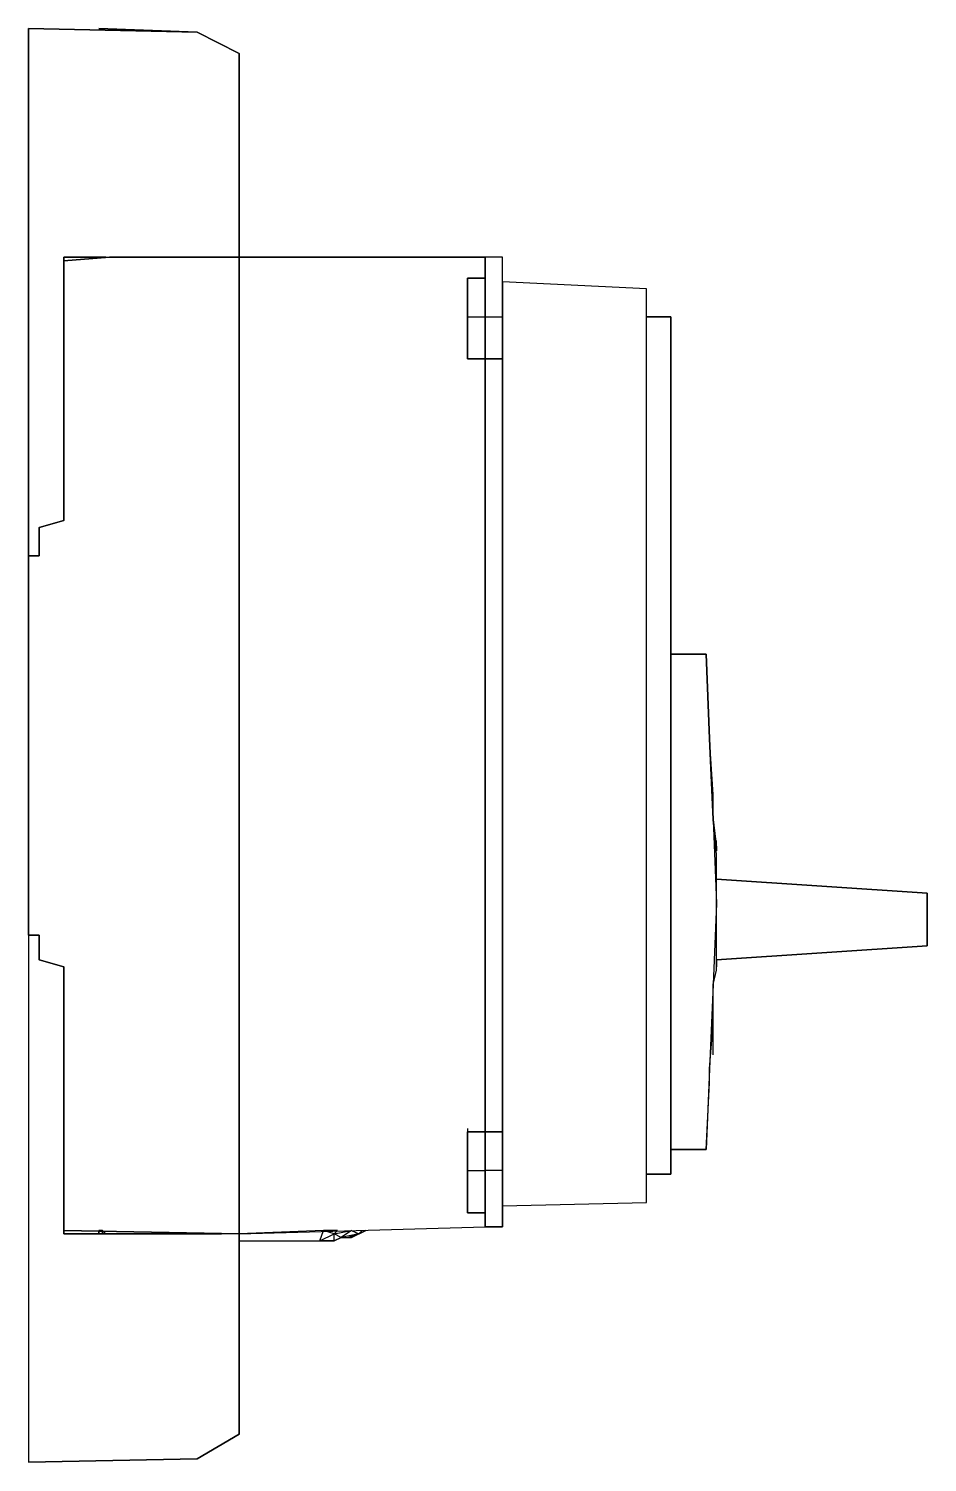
# Model space of a CAD drawing. Extents: x 0 to 205, y 0 to 327.
import ezdxf

# ---------------------------------------------------------------- set-up
doc = ezdxf.new("R2010")
doc.units = 0

# ---------------------------------------------------------------- blocks, each defined once
blk = doc.blocks.new('ns-2')
at = {"flags": 128}
for points in [[(-24666.32, 27834.12), (-24675.92, 27838.96), (-24714.3, 27839.76), (-24714.3, 27719.67), (-24714.3, 27839.76), (-24675.92, 27838.96), (-24698.31, 27839.76), (-24675.92, 27838.96), (-24666.32, 27834.12), (-24666.32, 27787.69), (-24691.11, 27787.69), (-24666.32, 27787.69), (-24666.32, 27834.12), (-24666.32, 27787.69)], [(-24666.32, 27563.55), (-24666.32, 27565.15), (-24666.32, 27787.69), (-24695.91, 27787.69), (-24706.31, 27786.89), (-24706.31, 27727.67), (-24706.31, 27786.89), (-24695.91, 27787.69), (-24666.32, 27787.69), (-24666.32, 27565.15), (-24706.31, 27565.95), (-24666.32, 27565.15)], [(-24706.31, 27786.89), (-24706.31, 27787.69)], [(-24666.32, 27787.69), (-24610.3, 27787.69), (-24610.3, 27782.89), (-24610.3, 27787.69), (-24666.32, 27787.69), (-24666.32, 27565.15), (-24610.3, 27566.75), (-24610.3, 27569.95), (-24610.3, 27579.59), (-24610.3, 27588.39), (-24614.3, 27588.39), (-24614.3, 27579.59), (-24614.3, 27578.79), (-24614.3, 27577.99), (-24614.3, 27578.79)], [(-24606.3, 27588.39), (-24606.3, 27764.5), (-24606.3, 27774.09), (-24606.3, 27787.69), (-24610.3, 27787.69), (-24610.3, 27774.09), (-24610.3, 27764.5), (-24610.3, 27588.39), (-24610.3, 27589.19)], [(-24606.3, 27774.09), (-24606.3, 27787.69), (-24610.3, 27787.69), (-24610.3, 27774.09), (-24606.3, 27774.09), (-24606.3, 27764.5), (-24610.3, 27764.5), (-24606.3, 27764.5), (-24606.3, 27588.39), (-24606.3, 27579.59), (-24610.3, 27579.59)], [(-24614.3, 27774.09), (-24614.3, 27764.5), (-24610.3, 27764.5), (-24610.3, 27588.39), (-24610.3, 27764.5), (-24610.3, 27774.09), (-24610.3, 27782.89), (-24614.3, 27782.89)], [(-24614.3, 27782.89), (-24610.3, 27782.89), (-24610.3, 27774.09)], [(-24606.3, 27571.55), (-24573.52, 27572.35), (-24573.52, 27780.49), (-24606.3, 27782.09)], [(-24614.3, 27778.09), (-24614.3, 27778.89)], [(-24614.3, 27778.89), (-24614.3, 27778.09)], [(-24573.52, 27578.79), (-24567.92, 27578.79), (-24573.52, 27578.79), (-24573.52, 27774.09)], [(-24558.32, 27661.2), (-24558.32, 27665.25), (-24559.12, 27678.04), (-24558.32, 27659.6), (-24557.52, 27640.41), (-24558.32, 27622.02), (-24559.12, 27602.78), (-24559.92, 27584.39), (-24567.92, 27584.39), (-24567.92, 27697.23), (-24559.92, 27697.23), (-24567.92, 27697.23)], [(-24559.92, 27584.39), (-24559.12, 27599.58), (-24559.12, 27602.78), (-24558.32, 27613.17), (-24558.32, 27622.02), (-24557.52, 27625.22), (-24557.52, 27640.41), (-24557.52, 27651.61), (-24558.32, 27659.6), (-24557.52, 27653.21), (-24557.52, 27652.41), (-24557.52, 27653.21), (-24557.52, 27654.8)], [(-24711.9, 27627.62), (-24711.9, 27633.21), (-24714.3, 27633.21), (-24714.3, 27513.12)], [(-24711.9, 27627.62), (-24711.9, 27633.21), (-24714.3, 27633.21), (-24714.3, 27513.12)], [(-24558.32, 27605.98), (-24558.32, 27613.17), (-24558.32, 27618.77)], [(-24567.92, 27584.39), (-24559.92, 27584.39), (-24559.12, 27599.58)], [(-24614.3, 27569.95), (-24614.3, 27579.59), (-24610.3, 27579.59), (-24610.3, 27588.39), (-24610.3, 27589.19)], [(-24614.3, 27589.19), (-24614.3, 27588.39), (-24614.3, 27579.59), (-24614.3, 27569.95)], [(-24614.3, 27588.39), (-24610.3, 27588.39)], [(-24610.3, 27588.39), (-24610.3, 27579.59)], [(-24643.89, 27565.95), (-24647.13, 27565.95), (-24666.32, 27565.15), (-24610.3, 27566.75), (-24610.3, 27569.95), (-24610.3, 27579.59)], [(-24606.3, 27566.75), (-24606.3, 27579.59)], [(-24614.3, 27574.74), (-24614.3, 27576.39)], [(-24614.3, 27576.39), (-24614.3, 27574.74)], [(-24698.31, 27565.15), (-24698.31, 27565.95)], [(-24666.32, 27563.55), (-24647.93, 27563.55), (-24644.69, 27563.55), (-24643.09, 27564.35), (-24641.49, 27564.35), (-24640.69, 27564.35), (-24639.09, 27565.15)], [(-24643.09, 27564.35), (-24644.69, 27563.55), (-24647.93, 27563.55), (-24644.69, 27565.15)], [(-24644.69, 27563.55), (-24644.69, 27565.15)], [(-24640.69, 27565.95), (-24639.09, 27565.15), (-24641.49, 27564.35), (-24640.69, 27564.35)], [(-24637.49, 27565.95), (-24639.09, 27565.15), (-24638.29, 27565.95)]]:
    blk.add_lwpolyline(points, dxfattribs=at)
for points in [[(-24706.31, 27786.89), (-24706.31, 27787.69)], [(-24696.71, 27787.69), (-24706.31, 27787.69)], [(-24614.3, 27774.09), (-24610.3, 27774.09), (-24610.3, 27764.5), (-24614.3, 27764.5), (-24614.3, 27782.89)], [(-24614.3, 27774.09), (-24614.3, 27764.5), (-24614.3, 27782.89), (-24614.3, 27774.09), (-24614.3, 27775.69), (-24614.3, 27776.49), (-24614.3, 27775.69)], [(-24606.3, 27571.55), (-24606.3, 27588.39), (-24606.3, 27579.59), (-24606.3, 27566.75), (-24606.3, 27571.55), (-24573.52, 27572.35), (-24573.52, 27780.49), (-24606.3, 27782.09)], [(-24614.3, 27778.89), (-24614.3, 27779.69)], [(-24614.3, 27778.09), (-24614.3, 27776.49)], [(-24573.52, 27774.09), (-24567.92, 27774.09)], [(-24567.92, 27578.79), (-24567.92, 27774.09), (-24567.92, 27578.79)], [(-24711.9, 27719.67), (-24711.9, 27726.07), (-24706.31, 27727.67), (-24711.9, 27726.07)], [(-24706.31, 27727.67), (-24711.9, 27726.07)], [(-24714.3, 27719.67), (-24711.9, 27719.67), (-24714.3, 27719.67), (-24714.3, 27633.21), (-24711.9, 27633.21), (-24711.9, 27627.62), (-24706.31, 27626.02), (-24706.31, 27565.95), (-24706.31, 27626.02), (-24711.9, 27627.62), (-24711.9, 27633.21), (-24714.3, 27633.21)], [(-24559.92, 27697.23), (-24559.12, 27678.04)], [(-24559.12, 27678.04), (-24558.32, 27659.6), (-24558.32, 27665.25)], [(-24558.32, 27659.6), (-24559.12, 27678.04)], [(-24557.52, 27646.01), (-24509.5, 27642.81), (-24509.5, 27630.81), (-24557.52, 27627.62), (-24509.5, 27630.81), (-24509.5, 27642.81)], [(-24711.9, 27627.62), (-24706.31, 27626.02)], [(-24557.52, 27627.62), (-24557.52, 27626.82), (-24557.52, 27626.02), (-24557.52, 27626.82)], [(-24614.3, 27588.39), (-24614.3, 27569.95)], [(-24610.3, 27588.39), (-24606.3, 27588.39), (-24610.3, 27588.39)], [(-24606.3, 27589.19), (-24606.3, 27588.39), (-24606.3, 27589.19)], [(-24606.3, 27566.75), (-24610.3, 27566.75), (-24610.3, 27579.59), (-24610.3, 27566.75)], [(-24614.3, 27576.39), (-24614.3, 27577.99)], [(-24614.3, 27574.74), (-24614.3, 27573.94)], [(-24614.3, 27569.95), (-24610.3, 27569.95)], [(-24706.31, 27565.15), (-24706.31, 27565.95)], [(-24706.31, 27565.15), (-24706.31, 27565.95), (-24706.31, 27565.15)], [(-24706.31, 27565.15), (-24670.32, 27565.15)], [(-24698.31, 27565.95), (-24697.51, 27565.95)], [(-24698.31, 27565.95), (-24698.31, 27565.15), (-24698.31, 27565.95)], [(-24696.71, 27565.15), (-24697.51, 27565.95)], [(-24697.51, 27565.95), (-24697.51, 27565.15)], [(-24647.93, 27563.55), (-24647.13, 27565.95), (-24666.32, 27565.15), (-24666.32, 27563.55)], [(-24666.32, 27565.15), (-24666.32, 27519.52)], [(-24647.13, 27565.95), (-24643.89, 27565.95), (-24644.69, 27565.15)], [(-24644.69, 27565.15), (-24640.69, 27565.95), (-24643.09, 27564.35)], [(-24643.09, 27564.35), (-24641.49, 27564.35), (-24639.09, 27565.15), (-24643.09, 27564.35)], [(-24637.49, 27565.95), (-24640.69, 27564.35)], [(-24666.32, 27519.52), (-24666.32, 27563.55), (-24666.32, 27519.52)], [(-24643.09, 27564.35), (-24644.69, 27563.55), (-24647.93, 27563.55), (-24644.69, 27563.55)], [(-24675.92, 27513.92), (-24666.32, 27519.52), (-24675.92, 27513.92)], [(-24675.92, 27513.92), (-24714.3, 27513.12)]]:
    blk.add_lwpolyline(points, close=True, dxfattribs=at)

msp = doc.modelspace()

# ---------------------------------------------------------------- block references
msp.add_blockref('ns-2', (24714.3, -27513.12))

doc.saveas('drawing.dxf')
